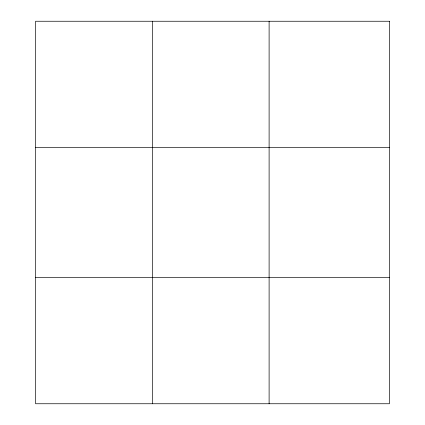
<?xml version="1.0" encoding="UTF-8"?>
<svg xmlns="http://www.w3.org/2000/svg" width="425" height="425" viewBox="0 0 425 425"><rect width="100%" height="100%" fill="white"/><g stroke="black" fill="none" stroke-linecap="round" stroke-linejoin="round"><path stroke-width="0.64" d="M152.352 21.25L152.352 403.75M269.11 21.25L269.11 403.75M35.594 147.475L389.406 147.475M35.594 277.525L389.406 277.525M389.406 21.25L389.406 403.75L35.594 403.75L35.594 21.25L389.406 21.25"/></g></svg>
